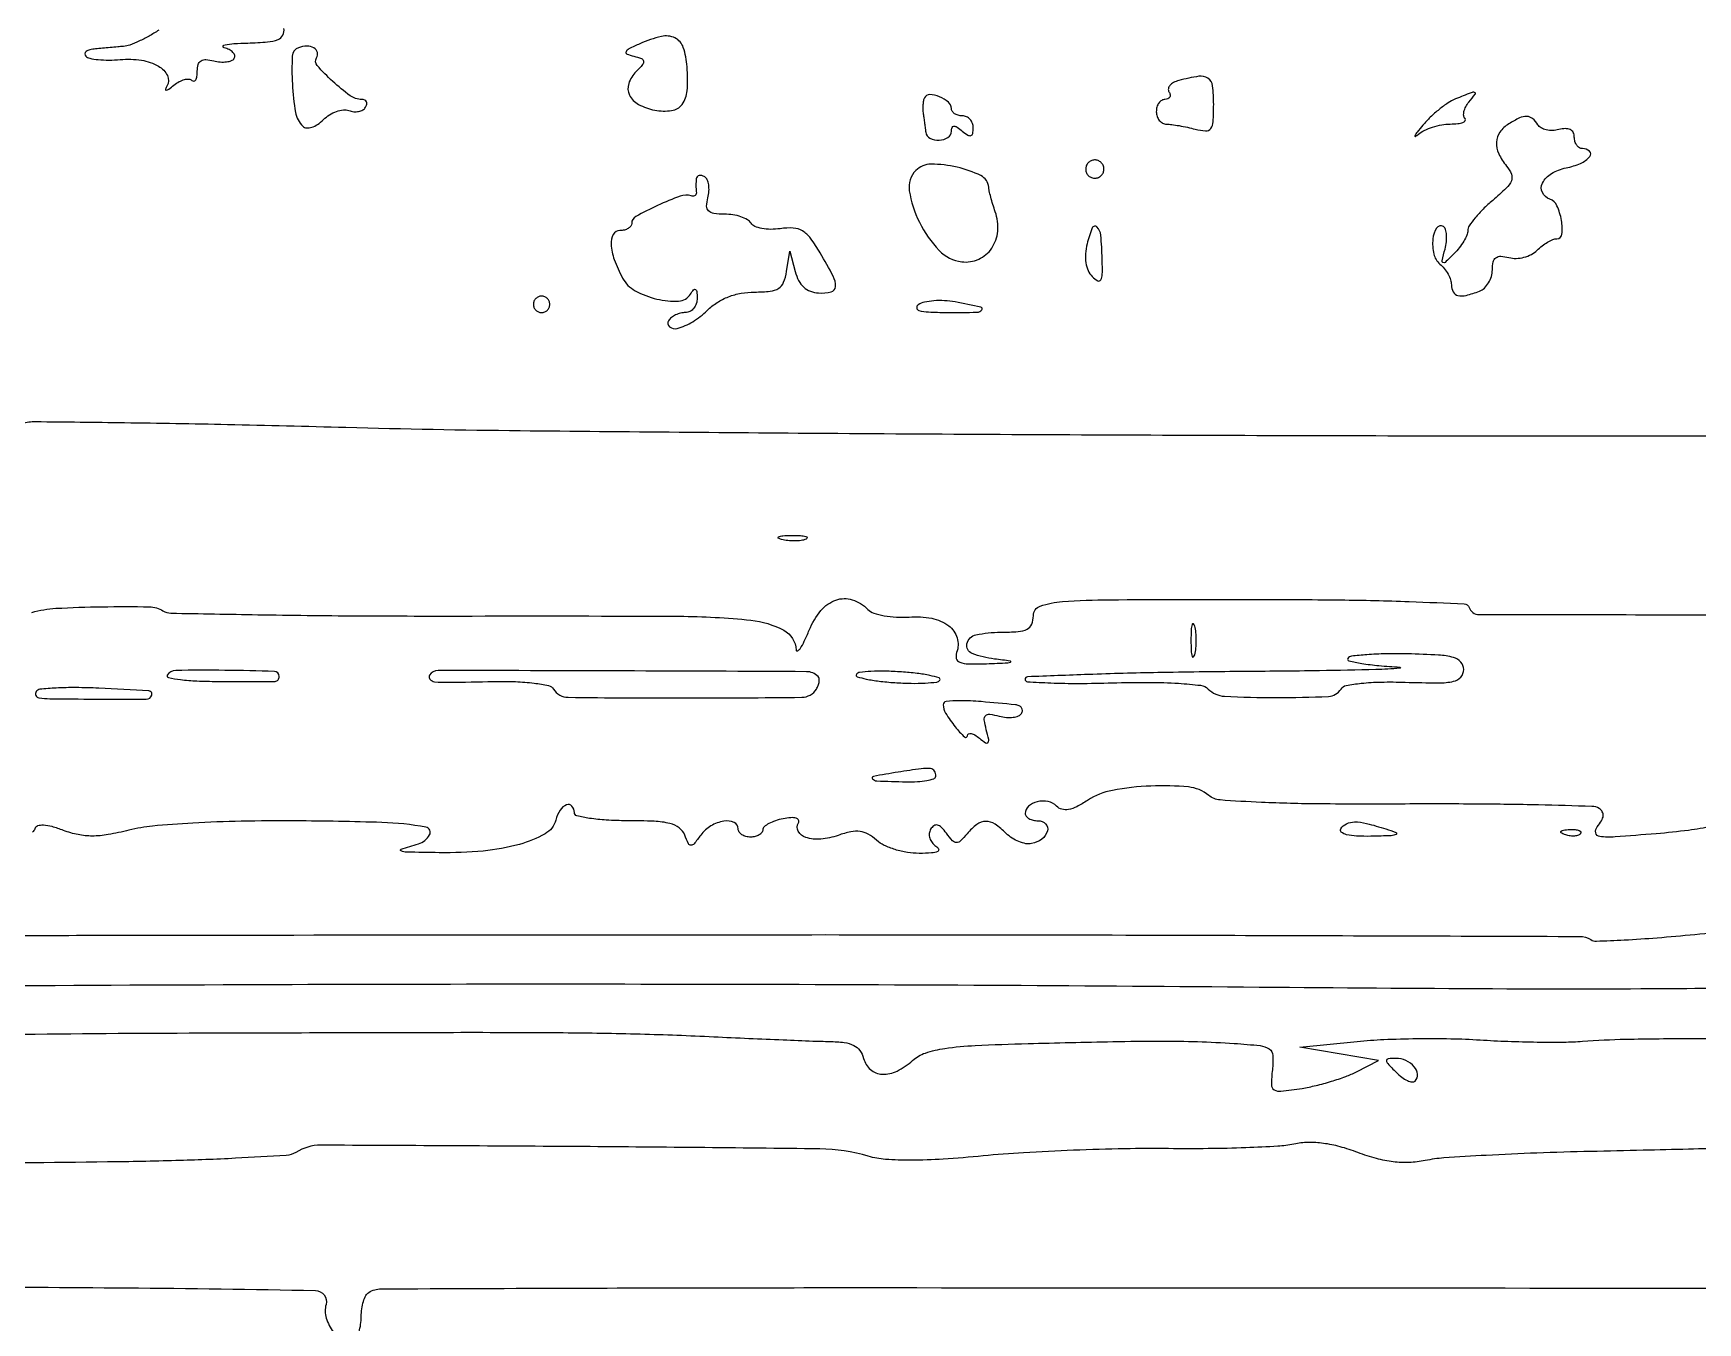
# Model space of a CAD drawing. Extents: x 0 to 5034, y 0 to 2560.
# Drawn here: x 992 to 1195.1, y 258.8 to 416.1 of the extents above; entities that cross this region are included whole.
import ezdxf

# ---------------------------------------------------------------- set-up
doc = ezdxf.new("R2010")
doc.units = 0

msp = doc.modelspace()

# ---------------------------------------------------------------- linework, layer by layer
for points in [[(758.5, 263.189695, -0.00005), (959.629134, 263.186606, -0.002021), (1003.377606, 263.004753, -0.002765), (1026.414405, 262.688457, -0.485313), (1027.705651, 260.982409, 0.137934), (1027.736152, 259.321269, 0.089805), (1028.61341, 257.601206, 0.107886), (1029.893072, 256.512159, 0.267021), (1031.08062, 256.549826, 0.135733), (1031.434416, 256.931581, 0.043901), (1031.729932, 257.650825, 0.040038), (1031.932177, 258.546557, 0.035522), (1032, 259.5, -0.03537), (1032.067517, 260.453259, -0.039936), (1032.268871, 261.348435, -0.043782), (1032.563055, 262.066999, -0.136113), (1032.915304, 262.447655, -0.138132), (1034.427721, 262.880997, -0.000304), (1058.418359, 262.974838, -0.000929), (1096.805013, 263.030373, -0.000084), (1192.5, 262.974921, 0.000516), (1316.795999, 263.01022, 0.001331), (1406.547551, 263.367364, 0.000323)], [(1007.301347, 416.446574, -0.019172), (1006.11876, 415.72884, -0.019054), (1004.882271, 415.102226, -0.019302), (1003.761795, 414.638574, -0.067444), (1003, 414.468971, 0.000438), (1002.289207, 414.408224, 0.000211), (1001.377604, 414.329123, 0.000209), (1000.426647, 414.245802, 0.000299), (999.583333, 414.17105, 0.039267), (998.897116, 414.05502, 0.098904), (998.441277, 413.838657, 0.208966), (998.285809, 413.566159, 0.226735), (998.38697, 413.279696, 0.14723), (998.874478, 413.017759, 0.025411), (999.922749, 412.859469, 0.025746), (1001.212194, 412.798073, 0.020513), (1002.603662, 412.860624, -0.058565), (1005.185735, 412.780413, -0.092056), (1007.27818, 412.059847, -0.151437), (1008.351781, 410.918828, -0.253773), (1008.297031, 409.636693, 0.052595), (1008.115509, 409.245686, 0.553592), (1008.206349, 409.133731, 0.127197), (1008.517553, 409.256261, 0.013055), (1009.150051, 409.741324, -0.044632), (1009.785603, 410.167908, -0.060533), (1010.4267, 410.424724, -0.075722), (1010.977081, 410.484921, -0.187963), (1011.342009, 410.324657, 0.231872), (1011.589179, 410.240077, 0.23301), (1011.806715, 410.383795, 0.09736), (1011.95478, 410.809119, 0.035238), (1012, 411.449965, -0.070541), (1012.113341, 412.249341, -0.183647), (1012.456955, 412.706119, -0.157308), (1013.060689, 412.860631, -0.048605), (1013.999004, 412.710511, 0.042364), (1014.801822, 412.571793, 0.05212), (1015.561565, 412.585259, 0.061036), (1016.171531, 412.73698, 0.164334), (1016.511247, 413.018198, 0.205441), (1016.56393, 413.370763, 0.128779), (1016.356063, 413.739726, 0.086631), (1015.899665, 414.071625, 0.050233), (1015.262243, 414.308317, -0.453928), (1015.171624, 414.489667, -0.251605), (1015.386979, 414.667042, -0.033083), (1016.476032, 414.809277, -0.009712), (1018.161516, 414.883999, 0.013644), (1020.585449, 415.01056, 0.076196), (1021.847946, 415.308231, 0.178331), (1022.43909, 415.844326, 0.158039), (1022.578388, 416.666871, 0.167351)], [(1457.207454, 365.786669, 0.000415), (1373.916606, 365.617634, 0.012538), (1353, 365.033181, -0.020684), (1351.856006, 365.019855, -0.000215), (1343.8625, 365.260873, -0.000691), (1334.648334, 365.555401, -0.000449), (1324, 365.920064, 0.006253), (1307.232469, 366.299465, 0.000786), (1270.94375, 366.609514, 0.000924), (1227.855548, 366.830218, 0.000767), (1182, 366.909956, -0.000801), (1135.423894, 366.994119, -0.000873), (1090.159673, 367.227468, -0.000817), (1051.400946, 367.558319, -0.004312), (1030.139313, 367.957959, 0.001417), (1015.665721, 368.313834, 0.002173), (1003.124904, 368.532092, 0.000724), (992.28236, 368.657944, 0.060996), (990.639313, 368.473676, -0.052009)], [(991.814275, 345.406481, -0.058707), (994.755797, 345.915384, -0.010278), (1000.383633, 346.103844, -0.006759), (1006.146828, 346.10039, -0.135688), (1007.816805, 345.613221, 0.13433), (1008.791655, 345.326012, 0.000636), (1019.367728, 345.133738, 0.002892), (1031.429544, 344.999581, 0.001817), (1045.529746, 344.975572, -0.00164), (1070.808259, 344.941498, -0.02503), (1079.536618, 344.463784, -0.096831), (1083.540099, 343.235072, -0.266283), (1085.051528, 340.821429, 0.540399), (1085.229697, 340.714401, 0.134885), (1085.544826, 340.989732, 0.035254), (1086.055829, 341.894621, 0.012603), (1086.658482, 343.25, -0.073282), (1088.088429, 345.638299, -0.136842), (1089.918045, 346.925276, -0.164767), (1091.905442, 346.953936, -0.11886), (1093.811509, 345.788491, 0.115528), (1094.534186, 345.340064, 0.035294), (1095.787234, 345.013736, 0.033233), (1097.28753, 344.836228, 0.030861), (1098.836111, 344.852296, -0.064523), (1101.596776, 344.695347, -0.114522), (1103.672659, 343.783938, -0.160724), (1104.710165, 342.300496, -0.166001), (1104.64326, 340.512735, 0.156989), (1104.603306, 339.786644, 0.244282), (1105.014926, 339.331883, 0.085944), (1106.082298, 339.132681, 0.01274), (1108.281385, 339.160037, 0.00112), (1110.878736, 339.264398, 0.121693), (1111.212433, 339.362016, 0.714472), (1111.190332, 339.472899, 0.002461), (1109.25, 339.723396, -0.061191), (1106.52477, 340.406786, -0.372949), (1105.895356, 341.589879, -0.291299), (1107.000773, 342.68095, -0.053039), (1110, 343, 0.017388), (1112.150836, 343.074821, 0.098846), (1113.25, 343.375, 0.184152), (1113.804216, 343.978414, 0.094959), (1114, 345, -0.32134), (1114.844567, 346.178438, -0.062973), (1117.552083, 346.731073, -0.017785), (1123.324883, 346.962107, -0.001109), (1140.416667, 347, -0.002808), (1151.476276, 346.937892, -0.006346), (1159.848, 346.737572, -0.002072), (1166.576383, 346.463175, -0.30879), (1167.166667, 346.020089, 0.32078), (1168.371156, 345.156392, 0.000305), (1204.272705, 345.132807, 0.002876)], [(976.866081, 305.934438, -0.001032), (1006.530746, 306.034918, -0.000272), (1085.328188, 306.096372, -0.00084), (1138.588694, 306.019491, -0.000082), (1180.64205, 305.881254, -0.138404), (1182.021214, 305.486889, 0.148922), (1182.696589, 305.30874, 0.003321), (1186.093331, 305.459682, 0.007217), (1190.097967, 305.722297, 0.004783), (1194.686792, 306.134023, -0.005129), (1199.649591, 306.575835, -0.004631)], [(1196.750158, 319.330379, -0.026509), (1193.934462, 318.823527, -0.010348), (1190.002471, 318.411523, -0.003541), (1184.965465, 318.024811, -0.046748), (1183.101358, 318.069345, -0.32284), (1182.615307, 318.514821, -0.228112), (1182.801029, 319.260255, 0.039061), (1183.324519, 320.001898, 0.109008), (1183.52337, 320.603157, 0.161282), (1183.416027, 321.088725, 0.12054), (1183.028987, 321.482085, 0.13192), (1182.145438, 321.74695, 0.00137), (1175.6398, 321.917341, 0.004277), (1168.108587, 322.029505, 0.002751), (1159.374235, 322.036801, -0.002989), (1148.912847, 322.050507, -0.009157), (1141.824561, 322.232013, -0.007538), (1136.781121, 322.529867, -0.15591), (1135.390728, 323.090688, 0.150688), (1132.928159, 324.113314, 0.034012), (1128.343784, 324.234713, 0.035648), (1123.660237, 323.704209, 0.099321), (1120.604244, 322.476347, -0.026502), (1119.291859, 321.712592, -0.072632), (1118.279469, 321.366901, -0.111374), (1117.479788, 321.397141, -0.132204), (1116.826798, 321.773202, 0.14778), (1115.792591, 322.327445, 0.106551), (1114.475644, 322.309304, 0.121053), (1113.403022, 321.768479, 0.219123), (1113, 320.893011, 0.172533), (1113.121184, 320.552274, 0.093738), (1113.465104, 320.262322, 0.074126), (1113.977624, 320.066153, 0.054446), (1114.583333, 320, -0.202731), (1115.498652, 319.612966, -0.267979), (1115.715635, 318.752647, -0.162793), (1115.035584, 317.757228, -0.114757), (1113.788511, 317.200051, -0.094323), (1113.083793, 317.197532, -0.049854), (1112.241523, 317.44351, -0.047152), (1111.400262, 317.879343, -0.053342), (1110.692806, 318.450051, 0.048515), (1109.323885, 319.576297, 0.151124), (1108.19311, 319.9156, 0.161358), (1107.115339, 319.548337, 0.057486), (1105.925058, 318.4097, -0.024463), (1105.116236, 317.526804, -0.203731), (1104.623095, 317.33082, -0.206598), (1104.143909, 317.551249, -0.02521), (1103.398614, 318.469541, 0.034727), (1102.794138, 319.186038, 0.140318), (1102.303406, 319.468156, 0.22138), (1101.87234, 319.384003, 0.09748), (1101.467885, 318.948037, 0.117267), (1101.297503, 318.434074, 0.099383), (1101.3613, 317.864154, 0.091707), (1101.650334, 317.325512, 0.082886), (1102.121885, 316.903509, -0.148596), (1102.443854, 316.529794, -0.415985), (1102.330526, 316.239592, -0.088055), (1101.591758, 316.063168, -0.013572), (1100.078741, 316.015313, -0.041389), (1098.638009, 316.128287, -0.034263), (1097.138678, 316.478529, -0.035549), (1095.801931, 316.995544, -0.073996), (1094.87434, 317.613721, 0.053677), (1093.843169, 318.362901, 0.098627), (1092.863239, 318.692478, 0.084519), (1091.729628, 318.646186, 0.031505), (1090.189359, 318.215856, -0.061417), (1088.071549, 317.758369, -0.099171), (1086.244104, 317.955809, -0.191293), (1085.318788, 318.709202, -0.272191), (1085.341622, 319.74374, 0.258975), (1085.357292, 320.078601, 0.216308), (1085.077836, 320.306762, 0.084003), (1084.424263, 320.366416, 0.028081), (1083.469738, 320.238966, 0.032529), (1082.524031, 319.993536, 0.045786), (1081.725485, 319.646026, 0.054715), (1081.168519, 319.255681, 0.215806), (1081, 318.883423, -0.166053), (1080.884903, 318.546414, -0.095371), (1080.559375, 318.259505, -0.07631), (1080.073739, 318.065576, -0.056963), (1079.5, 318, -0.064853), (1078.926543, 318.074694, -0.082425), (1078.440625, 318.29375, -0.098894), (1078.115568, 318.618646, -0.148195), (1078, 319, 0.297702), (1077.483274, 319.790942, 0.145037), (1076.234469, 319.948296, 0.095245), (1074.65796, 319.368107, 0.098683), (1073.431663, 318.25, -0.011806), (1072.601595, 317.176919, -0.225928), (1072.230042, 317, -0.289816), (1071.916725, 317.198261, -0.018157), (1071.464431, 318.25, 0.142841), (1070.796001, 319.122759, 0.098023), (1069.659549, 319.655037, 0.050076), (1067.752932, 319.928648, 0.010617), (1064.393011, 320, -0.014172), (1061.903583, 320.070577, -0.024624), (1059.848253, 320.289105, -0.022439), (1058.311867, 320.600599, -0.344172), (1058, 321, 0.180024), (1057.705013, 321.792748, 0.321449), (1057.059929, 321.948083, 0.154613), (1056.260197, 321.284624, 0.079087), (1055.730785, 320.078523, -0.204982), (1054.4263, 318.398204, -0.058417), (1051.303504, 317.116061, -0.045445), (1046.891376, 316.303793, -0.02634), (1041.5, 316.095765, -0.001566), (1037.548624, 316.163863, -0.096178), (1036.863049, 316.311515, -0.694557), (1036.873855, 316.540144, -0.007524), (1038.971869, 317.176272, 0.199113), (1040.334091, 318.260901, 0.511692), (1039.887501, 319.207956, 0.038495), (1034.527979, 319.785216, 0.006096), (1023.941201, 319.977387, 0.006543), (1017.369658, 319.930549, 0.00887), (1011.438237, 319.705327, 0.009178), (1006.555072, 319.343075, 0.038839), (1003.666277, 318.847062, -0.018256), (1001.118129, 318.300812, -0.042816), (999.18006, 318.127699, -0.051451), (997.469758, 318.298101, -0.039723), (995.668498, 318.819026, 0.021899), (994.280776, 319.27449, 0.054999), (993.231555, 319.447531, 0.090988), (992.522972, 319.356397, 0.239333), (992.168887, 319.006662, -0.150647), (991.892962, 318.620813, -0.062582)], [(1206.924251, 299.654544, -0.001784), (1191.861727, 299.491118, -0.00294), (1171.767512, 299.46295, -0.001092), (1143.5, 299.651231, 0.001545), (1081.558797, 300.007608, 0.001551), (1019.695739, 299.98044, 0.001242), (946.912329, 299.541945, 0.000529)], [(987.911338, 293.915153, -0.002549), (1011, 294.102187, -0.000274), (1042.372399, 294.179235, -0.002257), (1056.647919, 294.142035, -0.004848), (1066.039506, 293.984085, -0.005572), (1075, 293.646494, 0.000945), (1079.286372, 293.445265, 0.001008), (1083.482927, 293.264677, 0.000956), (1087.093358, 293.123517, 0.004693), (1089.133369, 293.066833, -0.027042), (1090.935247, 292.936034, -0.083927), (1092.097593, 292.58411, -0.121066), (1092.836583, 291.958605, -0.093178), (1093.289749, 291, 0.15122), (1094.133787, 289.641529, 0.169842), (1095.558518, 289.075426, 0.125799), (1097.380752, 289.46105, 0.069303), (1099.276124, 290.75, -0.104321), (1100.83194, 291.65679, -0.043625), (1103.205074, 292.219009, -0.024589), (1106.920476, 292.577755, -0.005352), (1113.354864, 292.811979, -0.001096), (1123.683288, 293.054642, -0.005172), (1129.610037, 293.11957, -0.008428), (1134.025072, 293.04784, -0.008068), (1138.5, 292.82733, -0.009498), (1141.682481, 292.558192, -0.125971), (1142.778138, 292.15329, -0.2335), (1143.219761, 291.358949, -0.041453), (1143.159796, 289.607768, 0.0253), (1143.039757, 287.805348, 0.262932), (1143.381834, 287.176663, 0.170613), (1144.209165, 286.991407, 0.01022), (1146.777487, 287.348428, 0.019829), (1148.488683, 287.692131, 0.01448), (1150.359229, 288.203439, 0.014674), (1152.106305, 288.792367, 0.031036), (1153.412756, 289.370359), (1156.090129, 290.759397), (1151.295064, 291.57225), (1146.5, 292.385103), (1153.5, 293.079605, -0.014193), (1156.75502, 293.309489, -0.007547), (1160.79375, 293.418683, -0.007506), (1164.9276, 293.405973, -0.011565), (1168.5, 293.258657, 0.006861), (1171.892792, 293.086762, 0.005862), (1175.471875, 292.996633, 0.005914), (1178.728064, 292.991339, 0.016706), (1181, 293.090482, -0.014512), (1186.262371, 293.343255, -0.004102), (1194.468631, 293.431642, -0.002906), (1206.240732, 293.393429, -0.000894)], [(1198.743204, 280.045665, -0.000199), (1193.946875, 279.92104, -0.000582), (1188.395969, 279.785486, -0.000382), (1182, 279.641625, 0.00368), (1175.411148, 279.449931, 0.004513), (1169.260056, 279.170035, 0.003776), (1164.098024, 278.849319, 0.032185), (1161.800189, 278.539674, -0.039058), (1159.851677, 278.30429, -0.040212), (1157.909475, 278.378588, -0.03687), (1155.861762, 278.777337, -0.0247), (1153.592481, 279.517831, 0.024908), (1151.417807, 280.226456, 0.033595), (1149.389392, 280.633484, 0.037209), (1147.512355, 280.739621, 0.047567), (1145.792292, 280.544492, -0.037177), (1143.836896, 280.281482, -0.005801), (1139.942111, 280.095239, -0.006429), (1135.335711, 279.987783, -0.005562), (1130.5, 279.990966, 0.007773), (1125.132221, 279.97076, 0.00498), (1118.901401, 279.788328, 0.005004), (1112.800608, 279.487696, 0.009324), (1107.866471, 279.102582, -0.008142), (1102.998837, 278.71108, -0.015291), (1099.05507, 278.579338, -0.018444), (1095.96393, 278.684692, -0.053844), (1093.866471, 279.063195, 0.068504), (1087.932988, 279.955861, 0.001431), (1058.05172, 280.244813, 0.000759), (1027.059812, 280.408769, 0.142701), (1024.030763, 279.538683, -0.126101), (1022.856477, 279.159512, -0.002618), (1016.668453, 278.811298, -0.005944), (1009.388216, 278.526589, -0.003946), (1001.030763, 278.36522, 0.000759), (980.395096, 278.098348, 0.027607)]]:
    msp.add_lwpolyline(points, format="xyb")
for points in [[(1024.349834, 414.314999, 0.302113), (1023.591028, 413.290815, 0.026121), (1023.595725, 409.874246, 0.02984), (1023.988571, 406.420792, 0.154325), (1024.863796, 404.736204, 0.180835), (1025.323854, 404.526549, 0.094094), (1025.958874, 404.601731, 0.07177), (1026.68179, 404.949849, 0.048369), (1027.389984, 405.532842, -0.055321), (1028.13261, 406.127097, -0.055421), (1028.987026, 406.543638, -0.060802), (1029.819799, 406.731109, -0.117126), (1030.493674, 406.640801, 0.06791), (1031.089211, 406.500861, 0.072824), (1031.6859, 406.530846, 0.081228), (1032.192353, 406.720149, 0.124999), (1032.526992, 407.043674, 0.086699), (1032.673124, 407.408895, 0.165562), (1032.635563, 407.719079, 0.179209), (1032.421398, 407.925709, 0.103578), (1032.066623, 408, -0.157599), (1030.649362, 408.458095, -0.029798), (1028.516767, 410.199752, -0.026095), (1026.630902, 412.128304, -0.33017), (1026.55042, 413.081581, 0.205185), (1026.649901, 413.745102, 0.203751), (1026.238524, 414.277425, 0.13079), (1025.373496, 414.499005, 0.084455)], [(1066, 414.796231, 0.010293), (1064.659655, 414.172766, 0.165493), (1064.311124, 413.825221, 0.435885), (1064.419191, 413.540974, 0.03733), (1065.248411, 413.274662, -0.028925), (1066.189478, 412.989769, -0.272559), (1066.446597, 412.676203, -0.218847), (1066.324449, 412.245402, -0.019555), (1065.5409, 411.398043, 0.114721), (1064.633711, 409.941217, 0.197211), (1064.719442, 408.535506, 0.160632), (1065.828724, 407.388955, 0.073756), (1067.814634, 406.695103, 0.081577), (1069.870848, 406.641444, 0.201084), (1071.145718, 407.394553, 0.143345), (1071.766502, 409.066121, 0.036378), (1071.760992, 411.991683, 0.061179), (1071.292673, 414.340396, 0.20238), (1070.276187, 415.503141, 0.174621), (1068.61489, 415.682068, 0.044112)], [(1131.737757, 410.308317, 0.056469), (1131.105169, 410.064426, 0.095139), (1130.660981, 409.712149, 0.13522), (1130.471988, 409.312541, 0.183658), (1130.546774, 408.924318, -0.091518), (1130.684029, 408.571537, -0.170132), (1130.63914, 408.271518, -0.175397), (1130.418871, 408.071208, -0.097991), (1130.059017, 408, 0.140337), (1129.655173, 407.884374, 0.099915), (1129.311086, 407.559375, 0.085131), (1129.079345, 407.073318, 0.06887), (1129, 406.5, 0.081769), (1129.094493, 405.926057, 0.091236), (1129.367188, 405.436614, 0.099467), (1129.773196, 405.106791, 0.11881), (1130.25, 404.986345, -0.030524), (1130.88225, 404.940775, -0.010353), (1131.79375, 404.799577, -0.010252), (1132.796895, 404.601557, -0.011611), (1133.75, 404.369714, 0.049378), (1135.01359, 404.161696, 0.253734), (1135.636149, 404.449096, 0.146536), (1135.937404, 405.273562, 0.014831), (1136, 407.383369, 0.030395), (1135.861756, 409.655407, 0.215187), (1135.302282, 410.577316, 0.192562), (1134.196945, 410.825616, 0.023921)], [(1100.717159, 408.206326, 0.066632), (1100.597013, 407.847922, 0.02758), (1100.52794, 407.340296, 0.026688), (1100.512971, 406.780408, 0.031037), (1100.560134, 406.25, -0.001731), (1100.641957, 405.69846, -0.001195), (1100.730946, 405.073438, -0.001204), (1100.813631, 404.472027, -0.002466), (1100.875, 404, 0.247869), (1101.386252, 403.268977, 0.12914), (1102.502286, 403.022109, 0.132078), (1103.578796, 403.357234, 0.257037), (1104, 404.122445, -0.083498), (1104.077196, 404.581486, -0.316382), (1104.300507, 404.742514, -0.153798), (1104.685712, 404.626179, -0.023559), (1105.333333, 404.138321, 0.02929), (1105.9985, 403.649087, 0.21616), (1106.378468, 403.591728, 0.284908), (1106.603985, 403.838836, 0.046192), (1106.666667, 404.515876, 0.088623), (1106.565435, 405.082526, 0.094873), (1106.275, 405.564039, 0.099964), (1105.84199, 405.886165, 0.110531), (1105.333333, 406, -0.065168), (1104.823604, 406.066719, -0.082647), (1104.391667, 406.262322, -0.098991), (1104.102734, 406.55246, -0.147551), (1104, 406.893011, 0.223457), (1103.631642, 407.676083, 0.077873), (1102.532786, 408.328787, 0.084351), (1101.352656, 408.583098, 0.297929)], [(1165.5, 408.054643, 0.049459), (1164.593312, 407.574132, 0.022448), (1163.507794, 406.780909, 0.021967), (1162.428657, 405.834681, 0.028066), (1161.526534, 404.86803, 0.007197), (1160.832711, 404.010694, 0.052248), (1160.550916, 403.562796, 0.74018), (1160.621739, 403.49634, 0.049999), (1160.976534, 403.75, -0.067522), (1161.699178, 404.22943, -0.035019), (1162.70644, 404.632812, -0.034051), (1163.817833, 404.908123, -0.043716), (1164.866667, 405, 0.025209), (1165.769583, 405.045551, 0.062105), (1166.415465, 405.193285, 0.15521), (1166.697578, 405.410825, 0.362581), (1166.675343, 405.657991, -0.171918), (1166.507446, 406.010146, -0.082297), (1166.537806, 406.516912, -0.066538), (1166.753708, 407.095866, -0.050768), (1167.131121, 407.657991, 0.01244), (1167.907893, 408.6428, 0.538284), (1167.832717, 408.852221, 0.154619), (1167.415566, 408.823702, 0.003355)], [(1172, 405.021162, 0.098188), (1170.927608, 404.002992, 0.141676), (1170.501312, 402.774878, 0.123084), (1170.773331, 401.377885, 0.064566), (1171.728911, 399.8745, -0.077054), (1172.315645, 398.898665, -0.195071), (1172.317466, 398.086003, -0.106665), (1171.701664, 397.17731, -0.015795), (1170.042316, 395.68906, 0.020196), (1168.877465, 394.625677, 0.02546), (1167.89368, 393.547406, 0.025009), (1167.179661, 392.585782, 0.148243), (1167, 391.993131, -0.101896), (1166.886554, 391.442237, -0.033053), (1166.506262, 390.697759, -0.03138), (1165.962435, 389.904701, -0.030569), (1165.319189, 389.178571, -0.005586), (1164.236992, 388.121701, -0.321173), (1163.975972, 388.084691, -0.342948), (1163.869734, 388.316728, -0.005971), (1164.225309, 389.749004, 0.035931), (1164.391711, 390.645881, 0.046662), (1164.407053, 391.481227, 0.054473), (1164.283921, 392.143843, 0.183172), (1164.01981, 392.487757, 0.406016), (1163.199406, 392.306202, 0.123322), (1162.735534, 390.979002, 0.078648), (1162.858131, 389.128009, 0.16522), (1163.603235, 387.914323, -0.051403), (1164.137697, 387.369017, -0.042358), (1164.5897, 386.690972, -0.044068), (1164.899025, 385.989341, -0.081971), (1165, 385.377555, 0.12277), (1165.215477, 384.513218, 0.21849), (1165.787159, 384.076869, 0.118829), (1166.804203, 384.091949, 0.028766), (1168.418213, 384.606989, 0.098723), (1169.02303, 384.988894, 0.06686), (1169.53535, 385.626007, 0.063893), (1169.881811, 386.409991, 0.072251), (1170, 387.22362, -0.053704), (1170.102244, 388.172802, -0.182653), (1170.435354, 388.685777, -0.175315), (1171.035069, 388.862416, -0.048817), (1172.017591, 388.705651, 0.072758), (1172.893974, 388.608398, 0.05441), (1173.85699, 388.7475, 0.054902), (1174.757084, 389.08821, 0.078623), (1175.446162, 389.589019, -0.032346), (1176.060906, 390.128985, -0.032285), (1176.740533, 390.585524, -0.034062), (1177.384548, 390.903695, -0.098005), (1177.871154, 391, 0.384044), (1178.492369, 391.559697, 0.070253), (1178.431373, 393.244817, 0.060285), (1177.883307, 395.036341, 0.210985), (1177.009908, 395.830031, -0.205023), (1176.097293, 396.64051, -0.234261), (1176.120519, 397.798175, -0.139054), (1177.222441, 398.965418, -0.085317), (1179, 399.65, 0.052009), (1180.769287, 400.199866, 0.115621), (1181.898228, 401.032481, 0.405808), (1181.856094, 401.670956, 0.18556), (1181, 402, -0.139383), (1180.618662, 402.10841, -0.100015), (1180.29375, 402.413124, -0.085458), (1180.074952, 402.868862, -0.069385), (1180, 403.40638, 0.119708), (1179.86625, 403.957026, 0.162323), (1179.502264, 404.311665, 0.122424), (1178.908079, 404.436398, 0.05482), (1178.112859, 404.319262, -0.058608), (1177.341193, 404.211543, -0.06247), (1176.582702, 404.29007, -0.070103), (1175.950813, 404.533643, -0.128025), (1175.553842, 404.912882, 0.079694), (1174.909456, 405.658608, 0.16874), (1174.204982, 405.927633, 0.118655), (1173.307667, 405.740364, 0.030451)], [(1099.666667, 399.333333, 0.241043), (1098.864289, 396.848459, 0.07621), (1100.10105, 393.025101, 0.072751), (1102.516234, 389.571153, 0.176053), (1105.256838, 388.190068, 0.135546), (1107.331685, 388.506186, 0.140529), (1108.916614, 389.840812, 0.127955), (1109.647471, 391.925697, 0.103373), (1109.354556, 394.287773, -0.008025), (1109.061441, 395.1924, -0.008726), (1108.80602, 396.081185, -0.008294), (1108.613418, 396.848906, -0.041722), (1108.549157, 397.286475, 0.269536), (1107.602396, 398.703611, 0.057256), (1104.692591, 399.735766, 0.056229), (1101.520821, 400.099388, 0.199382)], [(1120.552786, 400.08541, 0.099038), (1120.401684, 399.679226, 0.097945), (1120.417584, 399.244476, 0.097945), (1120.597789, 398.848514, 0.099038), (1120.91459, 398.552786, 0.099038), (1121.320774, 398.401684, 0.097945), (1121.755524, 398.417584, 0.097945), (1122.151486, 398.597789, 0.099038), (1122.447214, 398.91459, 0.099038), (1122.598316, 399.320774, 0.097945), (1122.582416, 399.755524, 0.097945), (1122.402211, 400.151486, 0.099038), (1122.08541, 400.447214, 0.099038), (1121.679226, 400.598316, 0.097945), (1121.244476, 400.582416, 0.097945), (1120.848514, 400.402211, 0.099038)], [(1072.881579, 398.309017, 0.022289), (1072.844744, 397.944741, 0.014052), (1072.83273, 397.517336, 0.014106), (1072.844631, 397.095576, 0.025051), (1072.881579, 396.75, -0.102894), (1072.868606, 396.48254, -0.160311), (1072.744901, 396.290157, -0.15458), (1072.527084, 396.204494, -0.094018), (1072.25, 396.23777, 0.166791), (1070.920691, 396.206478, 0.019954), (1068.166393, 395.061489, 0.016893), (1065.493179, 393.711447, 0.273895), (1065, 392.87868, -0.161097), (1064.889137, 392.543522, -0.096501), (1064.576241, 392.258112, -0.077995), (1064.109123, 392.065331, -0.059002), (1063.557418, 392, 0.275166), (1062.750617, 391.519619, 0.139583), (1062.48433, 390.325115, 0.074326), (1062.874278, 388.462858, 0.034165), (1063.894569, 386.197, 0.14616), (1065.41716, 384.662987, 0.066701), (1068.079118, 383.643764, 0.07038), (1070.726894, 383.399663, 0.243811), (1072.168412, 384.238255, -0.03187), (1072.554627, 384.768696, -0.369795), (1072.789061, 384.808779, -0.240958), (1072.946449, 384.557092, -0.019299), (1072.984687, 383.75, -0.081038), (1072.881634, 383.08159, -0.092494), (1072.572213, 382.514063, -0.101692), (1072.107399, 382.134722, -0.121036), (1071.559017, 382, 0.061875), (1070.961978, 381.925833, 0.051278), (1070.359775, 381.70625, 0.053305), (1069.842344, 381.382836, 0.08825), (1069.5, 381, 0.38012), (1069.629629, 380.257877, 0.237063), (1070.553085, 380.06507, 0.072657), (1072.440896, 380.873836, 0.056455), (1074.204545, 382.25, -0.051055), (1075.417686, 383.2178, -0.0503), (1076.807654, 383.925325, -0.048966), (1078.34629, 384.355249, -0.043682), (1080, 384.5, 0.025468), (1081.900571, 384.59687, 0.117507), (1082.933394, 384.957333, 0.155774), (1083.537087, 385.68581, 0.055869), (1083.902659, 387), (1084.305318, 389.5), (1084.947356, 387, 0.05678), (1085.366375, 385.902854, 0.087709), (1085.981675, 385.098871, 0.095075), (1086.794798, 384.596961, 0.078166), (1087.794697, 384.386536, 0.070174), (1089.340336, 384.524015, 0.336755), (1089.869636, 385.16232, 0.13242), (1089.584676, 386.432734, 0.012272), (1088.003139, 389.270108, 0.025631), (1086.822729, 391.05502, 0.097812), (1085.842185, 391.950782, 0.12229), (1084.718042, 392.300824, 0.051101), (1083.12156, 392.231149, -0.037756), (1081.967653, 392.14995, -0.04539), (1080.885231, 392.254117, -0.051528), (1080.020165, 392.511908, -0.15744), (1079.559405, 392.903881, 0.126808), (1079.120591, 393.325108, 0.046533), (1078.329664, 393.678015, 0.042408), (1077.353025, 393.919003, 0.039309), (1076.324352, 394, -0.031635), (1075.016681, 394.082819, -0.163949), (1074.374334, 394.3943, -0.210107), (1074.140643, 394.979219, -0.055479), (1074.289489, 395.999004, 0.046215), (1074.422423, 396.805232, 0.054994), (1074.392509, 397.575304, 0.064046), (1074.21553, 398.198685, 0.15438), (1073.90612, 398.558021, 0.072614), (1073.550821, 398.711855, 0.126175), (1073.231387, 398.715881, 0.160159), (1072.999239, 398.571615, 0.13883)], [(1120.561875, 390.390506, 0.042005), (1120.361484, 389.16393, 0.058495), (1120.404678, 388.053342, 0.067242), (1120.686109, 387.110293, 0.090404), (1121.191778, 386.378425, 0.069454), (1121.85482, 385.877322, 0.414602), (1122.230863, 385.984465, 0.124329), (1122.414848, 386.67669, 0.010318), (1122.39939, 388.551767, 0.015123), (1122.228799, 391.43368, 0.175699), (1121.758045, 392.440889, 0.537823), (1121.190856, 392.325228, 0.034223)], [(1053, 383, 0.099038), (1053.076342, 382.618362, 0.097945), (1053.29375, 382.29375, 0.097945), (1053.618362, 382.076342, 0.099038), (1054, 382, 0.099038), (1054.381638, 382.076342, 0.097945), (1054.70625, 382.29375, 0.097945), (1054.923658, 382.618362, 0.099038), (1055, 383, 0.099038), (1054.923658, 383.381638, 0.097945), (1054.70625, 383.70625, 0.097945), (1054.381638, 383.923658, 0.099038), (1054, 384, 0.099038), (1053.618362, 383.923658, 0.097945), (1053.29375, 383.70625, 0.097945), (1053.076342, 383.381638, 0.099038)], [(1099.952905, 382.949732, 0.289435), (1099.769788, 382.564053, 0.305807), (1100.042247, 382.249459, 0.054961), (1101.220627, 382.066918, 0.010191), (1103.416667, 382.015313, 0.003675), (1107.129278, 382.031037, 0.222814), (1107.713902, 382.313479, 0.56057), (1107.591619, 382.659647, 0.005477), (1104.452905, 383.290779, 0.033784), (1103.179674, 383.444223, 0.03202), (1101.874103, 383.429046, 0.033639), (1100.722069, 383.263294, 0.088705)], [(1086.269032, 354.344063, -0.06278), (1085.671085, 354.185595, -0.030339), (1084.880008, 354.127736, -0.029507), (1084.036634, 354.167106, -0.037336), (1083.269032, 354.307009, -0.087174), (1082.883358, 354.48334, -0.597527), (1082.900903, 354.643467, -0.080377), (1083.431793, 354.764444, -0.012823), (1084.5, 354.805051, -0.014395), (1085.580113, 354.787295, -0.052471), (1086.257153, 354.684921, -0.333666), (1086.386009, 354.52287, -0.31318)], [(1133.232003, 342, 0.011065), (1133.259713, 340.748017, 0.052887), (1133.366341, 340.042188, 0.542911), (1133.521012, 339.99086, 0.161593), (1133.689326, 340.25, 0.039571), (1133.831531, 341.047266, 0.024357), (1133.877971, 342, 0.024357), (1133.831531, 342.952734, 0.039571), (1133.689326, 343.75, 0.161593), (1133.521012, 344.00914, 0.542911), (1133.366341, 343.957812, 0.052887), (1133.259713, 343.251983, 0.011065)], [(1152.373404, 339.796382, 0.514384), (1152.496425, 339.503269, 0.014661), (1154.058544, 339.196486, 0.018197), (1156.149377, 338.926939, 0.010043), (1158.719649, 338.742242, -0.937168), (1158.721626, 338.592431, -0.012498), (1155.797334, 338.437152, -0.003736), (1148.896465, 338.295089, -0.001412), (1139.25, 338.19586, 0.002677), (1129.184368, 338.066857, 0.004461), (1120.710318, 337.837221, 0.0008), (1113.295035, 337.558164, 0.401956), (1112.99789, 337.25, 0.397595), (1113.273321, 336.956735, 0.004795), (1116.120473, 336.813422, 0.011019), (1119.553119, 336.74934, 0.006606), (1123.630923, 336.816967, -0.007763), (1128.155157, 336.881525, -0.015688), (1131.717104, 336.765254, -0.014024), (1134.408234, 336.516834, -0.167876), (1135.333033, 336.066967, 0.185806), (1137.323771, 335.182787, 0.012592), (1143.635553, 335.022612, 0.011048), (1150.002533, 335.162107, 0.248223), (1151.539492, 336.063899, -0.210037), (1152.162773, 336.493213, -0.020747), (1154.004591, 336.767104, -0.022069), (1156.42122, 336.917143, -0.012575), (1159.348509, 336.895852, 0.006588), (1163.430683, 336.817276, 0.054535), (1165.272724, 337.00748, 0.160084), (1166.155323, 337.523816, 0.183001), (1166.5, 338.434015, 0.181742), (1166.156843, 339.346908, 0.145647), (1165.262183, 339.910832, 0.055078), (1163.440688, 340.210605, 0.007866), (1159.653755, 340.352062, 0.009725), (1156.998718, 340.357785, 0.014722), (1154.691076, 340.249855, 0.009366), (1152.804677, 340.070277, 0.230021)], [(1008.344738, 337.75, 0.523676), (1008.473647, 337.454998, 0.017902), (1009.944617, 337.220312, 0.019848), (1011.957303, 337.053443, 0.010757), (1014.440983, 337), (1019.220164, 337), (1021.5, 337, 0.119861), (1021.690743, 337.046392, 0.100602), (1021.853268, 337.177201, 0.091915), (1021.962506, 337.372835, 0.081463), (1022.000486, 337.603238, 0.405536), (1021.407227, 338.21538, 0.004944), (1015.376817, 338.339833, 0.00562), (1009.382115, 338.336877, 0.256998)], [(1040.345387, 337.75, 0.328757), (1040.386462, 337.248853, 0.191403), (1040.949444, 336.958946, 0.028119), (1042.658128, 336.888711, 0.001467), (1048.151491, 336.988024, -0.014376), (1050.802667, 336.967505, -0.022324), (1053.081921, 336.782185, -0.020129), (1054.861737, 336.483952, -0.205561), (1055.460508, 336.063899, 0.256867), (1057.245825, 335.055024, 0.002895), (1071.500779, 334.973666, 0.002895), (1085.75564, 335.05737, 0.256823), (1087.541119, 336.066531, 0.048603), (1087.75853, 336.509299, 0.059147), (1087.868793, 336.957621, 0.070002), (1087.862304, 337.344454, 0.15852), (1087.730986, 337.602347, 0.197616), (1086.337978, 338.183424, 0.000468), (1063.922704, 338.274245, 0.000388), (1041.382078, 338.326999, 0.260378)], [(1092.404851, 337.846472, 0.490278), (1092.507406, 337.572682, 0.022682), (1093.616481, 337.283142, 0.023008), (1095.170281, 337.026009, 0.012525), (1097.096362, 336.846472, 0.012427), (1099.077963, 336.761126, 0.018495), (1100.813379, 336.79375, 0.013866), (1102.211741, 336.910804, 0.230525), (1102.595149, 337.153528, 0.490278), (1102.492594, 337.427318, 0.022682), (1101.383519, 337.716858, 0.023008), (1099.829719, 337.973991, 0.012525), (1097.903638, 338.153528, 0.012427), (1095.922037, 338.238874, 0.018495), (1094.186621, 338.20625, 0.013866), (1092.788259, 338.089196, 0.230525)], [(992.342582, 335.75, 0.24532), (992.308709, 335.264274, 0.264115), (992.68649, 334.981325, 0.028639), (994.007854, 334.889811, 0.000853), (999.555556, 334.833333, 0.003315), (1005.781033, 334.821851, 0.324564), (1006.454479, 335.315413, 0.489525), (1006.097985, 335.836718, 0.003466), (999.983015, 336.164749, 0.01002), (997.198204, 336.238902, 0.015204), (994.776963, 336.181208, 0.009819), (992.800335, 336.034932, 0.235866)], [(1103, 334.148979, 0.141826), (1103.300244, 333.11177, 0.02565), (1104.469756, 331.455556, 0.036411), (1105.595287, 330.22019, 0.645725), (1105.968197, 330.372445, -0.262898), (1106.105918, 330.596772, -0.180508), (1106.408172, 330.642103, -0.085284), (1106.873101, 330.457233, -0.036042), (1107.421326, 330.065294, 0.022575), (1108.179822, 329.49157, 0.390884), (1108.461707, 329.532101, 0.22678), (1108.549099, 329.894342, 0.011623), (1108.263394, 331.100781, -0.027222), (1108.018203, 332.302033, -0.231402), (1108.180332, 332.811881, -0.241127), (1108.676069, 332.984397, -0.029371), (1109.841073, 332.751811, 0.04284), (1110.70777, 332.602902, 0.05249), (1111.528912, 332.619623, 0.061442), (1112.188825, 332.786702, 0.163052), (1112.558021, 333.09388, 0.129321), (1112.66655, 333.449302, 0.167087), (1112.569006, 333.773844, 0.135889), (1112.267562, 334.016412, 0.076089), (1111.809017, 334.136228, 0.00531), (1107.632067, 334.526125, 0.020254), (1105.01813, 334.635846, 0.026474), (1103.361622, 334.55048, 0.383949)], [(1097.5, 325.924347, 0.00471), (1094.483875, 325.412175, 0.578738), (1094.377419, 325.114912, 0.210378), (1094.909594, 324.857381, 0.003047), (1098.5, 324.75, 0.020203), (1099.847347, 324.772363, 0.031747), (1100.996354, 324.911458, 0.033092), (1101.849871, 325.129492, 0.294028), (1102.083333, 325.416667, 0.167687), (1101.940095, 326.052359, 0.230605), (1101.452604, 326.360443, 0.061912), (1100.326078, 326.345403, 0.005442)], [(1157, 319, -0.017358), (1158.243929, 318.553461, -0.648202), (1158.25324, 318.327709, -0.10647), (1157.65162, 318.174312, -0.003596), (1155.190983, 318.09968, -0.017553), (1153.437936, 318.120671, -0.048081), (1152.213458, 318.297179, -0.10262), (1151.574454, 318.600962, -0.386734), (1151.5, 319, -0.141885), (1152.19392, 319.627699, -0.11385), (1153.179315, 319.85502, -0.062051), (1154.657299, 319.670891, -0.015514)], [(1180.729167, 318.395833, -0.126455), (1180.402231, 318.202593, -0.060344), (1179.916927, 318.123424, -0.05415), (1179.359369, 318.160852, -0.051402), (1178.8125, 318.316886, -0.054073), (1178.395823, 318.538436, -0.470617), (1178.37858, 318.720685, -0.168741), (1178.670344, 318.862007, -0.018894), (1179.416667, 318.921053, -0.028489), (1180.112848, 318.910055, -0.077125), (1180.592839, 318.799335, -0.208169), (1180.77538, 318.614691, -0.296942)], [(1158.261905, 289.309524, 0.035106), (1158.95489, 288.707572, 0.053354), (1159.639087, 288.298909, 0.069648), (1160.215664, 288.125127, 0.239178), (1160.576326, 288.242993, 0.229105), (1160.860099, 289.058249, 0.14866), (1160.454184, 289.990565, 0.111168), (1159.461081, 290.735512, 0.105932), (1158.226697, 291, 0.023635), (1157.279546, 290.955204, 0.392789), (1157.08727, 290.739365, 0.185397), (1157.240823, 290.363088, 0.007828)]]:
    msp.add_lwpolyline(points, format="xyb", close=True)

doc.saveas('drawing.dxf')
